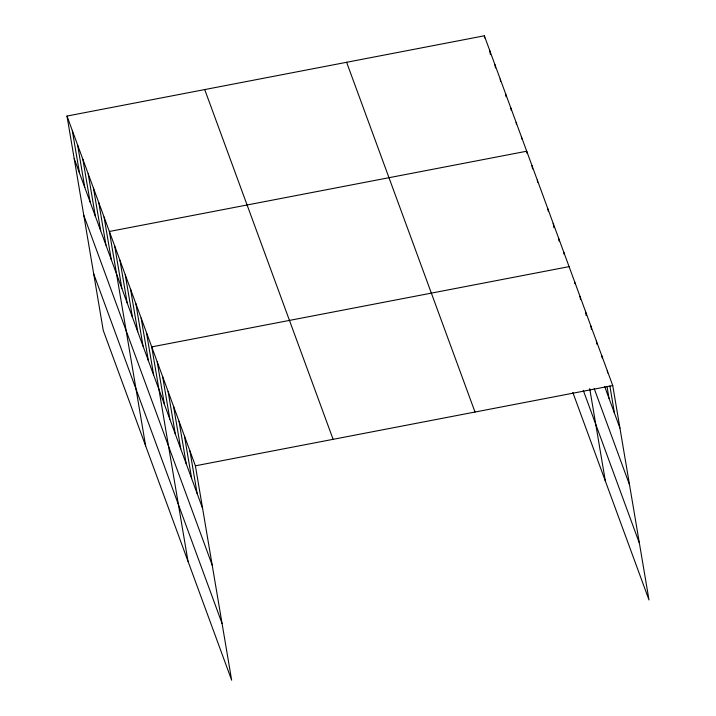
<?xml version="1.0" encoding="UTF-8"?>
<svg xmlns="http://www.w3.org/2000/svg" width="716" height="716" viewBox="0 0 716 716"><rect width="100%" height="100%" fill="white"/><g stroke="black" fill="none" stroke-linecap="round" stroke-linejoin="round"><path stroke-width="1.07" d="M67 116.055L195.396 465.812L231.653 680.2L103.265 330.452L67 116.055L484.347 35.8L612.735 385.548L649 599.945L572.809 392.404M569.086 266.638L151.738 346.893L188.004 561.281M195.396 465.812L612.735 385.548M604.662 386.488L619.94 428.114M594.244 388.69L629.525 484.813M583.272 390.318L639.406 543.238M346.616 62.283L475.012 412.04M204.722 89.572L333.119 439.32M74.196 158.621L202.592 508.369M83.79 215.319L212.187 565.076M93.671 273.745L222.067 623.493M607.284 370.691L607.651 372.866M609.871 385.969L614.48 413.248M601.825 355.825L602.192 358.009M606.998 386.38L609.021 398.382M596.365 340.959L596.92 344.235M590.915 326.093L591.47 329.369M585.455 311.227L586.189 315.595M579.996 296.361L580.551 299.637M574.545 281.504L574.912 283.679M589.716 388.618L605.342 481.027M563.787 252.211L564.154 254.395M558.489 237.784L559.044 241.059M553.2 223.356L553.933 227.724M547.901 208.929L548.268 211.113M537.304 180.074L537.68 182.258M532.006 165.647L532.561 168.922M527.083 153.403L526.716 151.219L109.369 231.474L145.634 445.862M521.418 136.792L521.785 138.976M516.12 122.364L516.487 124.548M510.821 107.937L511.197 110.121M505.532 93.51L506.087 96.785M500.233 79.082L500.6 81.266M494.935 64.655L495.49 67.931M489.637 50.227L490.379 54.595M484.347 35.8L484.714 37.984M189.937 450.946L197.133 493.503M184.477 436.08L191.682 478.637M179.027 421.214L186.223 463.771M173.567 406.348L180.763 448.914M168.108 391.482L175.313 434.048M162.657 376.625L169.853 419.182M157.198 361.759L164.394 404.316M146.44 332.466L153.645 375.023M141.15 318.038L148.346 360.595M135.852 303.611L143.048 346.168M130.554 289.183L137.749 331.741M125.255 274.756L132.46 317.313M119.966 260.329L127.162 302.886M114.667 245.901L121.863 288.459M104.071 217.046L111.275 259.604M98.781 202.619L105.977 245.176M93.483 188.192L100.679 230.749M88.184 173.764L95.38 216.321M82.886 159.337L90.091 201.894M77.588 144.909L84.792 187.467M72.298 130.482L79.494 173.039"/></g></svg>
